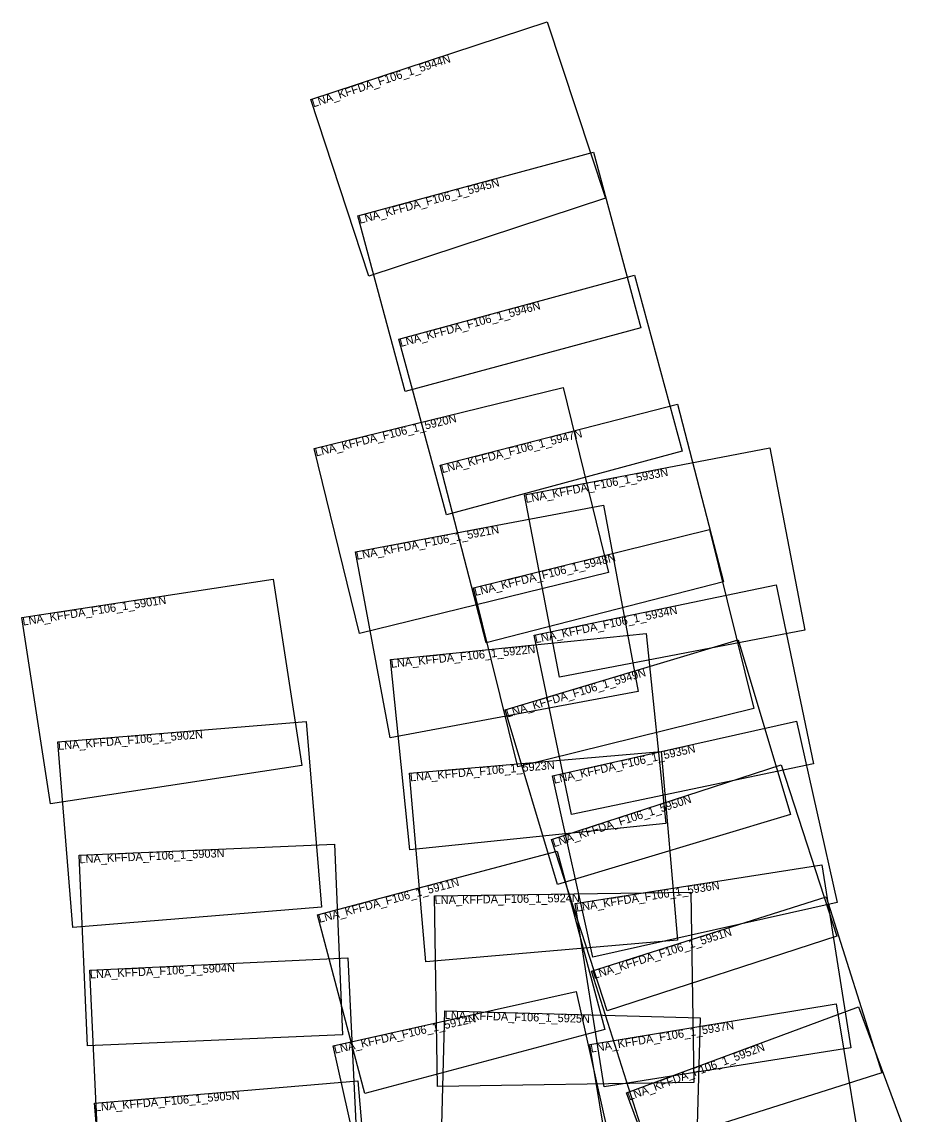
# Model space of a CAD drawing. Extents: x 664013 to 670816, y 274123 to 287157.
# Drawn here: x 664013 to 669504, y 280499 to 287157 of the extents above; entities that cross this region are included whole.
import ezdxf

# ---------------------------------------------------------------- set-up
doc = ezdxf.new("R2010")
doc.units = 0
doc.layers.add('Default', color=7, linetype='Continuous')

msp = doc.modelspace()

# ---------------------------------------------------------------- linework, layer by layer
at = {"layer": 'Default'}
for points in [[(666127.8, 285607.5), (665773.9, 286682.7), (667214.4, 287156.8), (667568.3, 286081.6)], [(666348.4, 284904.3), (666059.5, 285974), (667495.8, 286361.8), (667784.6, 285292.2)], [(666600.2, 284151.3), (666309.5, 285223.5), (667744.9, 285612.7), (668035.6, 284540.5)], [(666070.8, 283429.1), (665793.9, 284556.4), (667310.4, 284928.9), (667587.3, 283801.7)], [(666841, 283371.6), (666562.1, 284454.2), (668008.3, 284826.8), (668287.2, 283744.1)], [(667288.8, 283161.9), (667075.5, 284273.3), (668570.8, 284560.2), (668784, 283448.8)], [(666257.8, 282792.9), (666045.1, 283927.1), (667555.7, 284210.4), (667768.4, 283076.2)], [(667033.8, 282616.4), (666764.1, 283706.3), (668202.7, 284062.2), (668472.3, 282972.3)], [(664186.9, 282390.6), (664013.4, 283526.5), (665545.3, 283760.5), (665718.8, 282624.6)], [(667361.2, 282326.4), (667133.7, 283418.4), (668609.1, 283725.9), (668836.7, 282633.9)], [(666377.4, 282111), (666258.5, 283269.6), (667817.2, 283429.5), (667936.1, 282270.9)], [(667277.1, 281899.1), (666957.5, 282964.4), (668376.7, 283390.1), (668696.2, 282324.8)], [(664324.6, 281636.8), (664231.9, 282768.8), (665746, 282892.8), (665838.7, 281760.8)], [(667492.5, 281456.8), (667245.7, 282561.8), (668732.3, 282893.8), (668979.1, 281788.7)], [(666474.6, 281427.9), (666375.6, 282577.4), (667907.7, 282709.5), (668006.8, 281559.9)], [(667579.4, 281128.4), (667239.6, 282173.4), (668638.6, 282628.3), (668978.4, 281583.3)], [(664413.6, 280915.2), (664363.1, 282078.2), (665917, 282145.7), (665967.6, 280982.7)], [(666103.4, 280626), (665813.8, 281713.4), (667275.1, 282102.6), (667564.7, 281015.2)], [(667561.2, 280665.8), (667385, 281782.5), (668887.4, 282019.5), (669063.6, 280902.8)], [(666545, 280668.4), (666527.3, 281829.2), (668089, 281853.1), (668106.7, 280692.3)], [(667824.8, 280297.8), (667484.2, 281370), (668912.1, 281823.6), (669252.7, 280751.4)], [(664482.8, 280202.7), (664426.6, 281376.3), (665999.5, 281451.6), (666055.7, 280277.9)], [(666157, 279809.2), (665909.8, 280916.8), (667390.6, 281247.3), (667637.8, 280139.7)], [(667657.3, 279808), (667473.6, 280923.7), (668974.5, 281170.9), (669158.3, 280055.3)], [(668090.7, 279567.6), (667696.9, 280628.7), (669109.9, 281153.2), (669503.8, 280092.1)], [(666558.6, 279969.1), (666590.5, 281129.6), (668145.5, 281086.9), (668113.6, 279926.4)], [(664557.9, 279357.1), (664455.6, 280566.3), (666060.4, 280702.1), (666162.7, 279492.8)]]:
    msp.add_lwpolyline(points, close=True, dxfattribs=at)

# ---------------------------------------------------------------- texts
for s, rotation, p in [('LNA_KFFDA_F106_1_5944N', 18.22012, (665789.6, 286635.2)), ('LNA_KFFDA_F106_1_5945N', 15.11168, (666072.6, 285925.7)), ('LNA_KFFDA_F106_1_5946N', 15.16848, (666322.6, 285175.3)), ('LNA_KFFDA_F106_1_5920N', 13.80096, (665805.8, 284507.8)), ('LNA_KFFDA_F106_1_5947N', 14.44451, (666574.6, 284405.8)), ('LNA_KFFDA_F106_1_5933N', 10.86166, (667085, 284224.2)), ('LNA_KFFDA_F106_1_5921N', 10.62108, (666054.3, 283878)), ('LNA_KFFDA_F106_1_5948N', 13.89649, (666776.1, 283657.7)), ('LNA_KFFDA_F106_1_5901N', 8.68498, (664021, 283477.1)), ('LNA_KFFDA_F106_1_5934N', 11.77193, (667143.9, 283369.4)), ('LNA_KFFDA_F106_1_5922N', 5.8585, (666263.6, 283219.8)), ('LNA_KFFDA_F106_1_5949N', 16.69799, (666971.9, 282916.5)), ('LNA_KFFDA_F106_1_5902N', 4.68153, (664236, 282719)), ('LNA_KFFDA_F106_1_5935N', 12.58748, (667256.6, 282513)), ('LNA_KFFDA_F106_1_5923N', 4.92601, (666379.9, 282527.6)), ('LNA_KFFDA_F106_1_5950N', 18.0133, (667255.1, 282125.9)), ('LNA_KFFDA_F106_1_5903N', 2.48919, (664365.2, 282028.2)), ('LNA_KFFDA_F106_1_5911N', 14.9138, (665826.7, 281665.1)), ('LNA_KFFDA_F106_1_5936N', 8.96499, (667392.8, 281733.1)), ('LNA_KFFDA_F106_1_5924N', 0.87622, (666528, 281779.2)), ('LNA_KFFDA_F106_1_5951N', 17.62323, (667499.3, 281322.3)), ('LNA_KFFDA_F106_1_5904N', 2.73921, (664429, 281326.4)), ('LNA_KFFDA_F106_1_5912N', 12.58211, (665920.7, 280868)), ('LNA_KFFDA_F106_1_5925N', 358.42668, (666589.1, 281079.7)), ('LNA_KFFDA_F106_1_5937N', 9.35402, (667481.7, 280874.3)), ('LNA_KFFDA_F106_1_5952N', 20.36323, (667714.3, 280581.8)), ('LNA_KFFDA_F106_1_5905N', 4.83535, (664459.9, 280516.5))]:
    msp.add_text(s, height=50, rotation=rotation, dxfattribs=at).set_placement(p)

doc.saveas('drawing.dxf')
